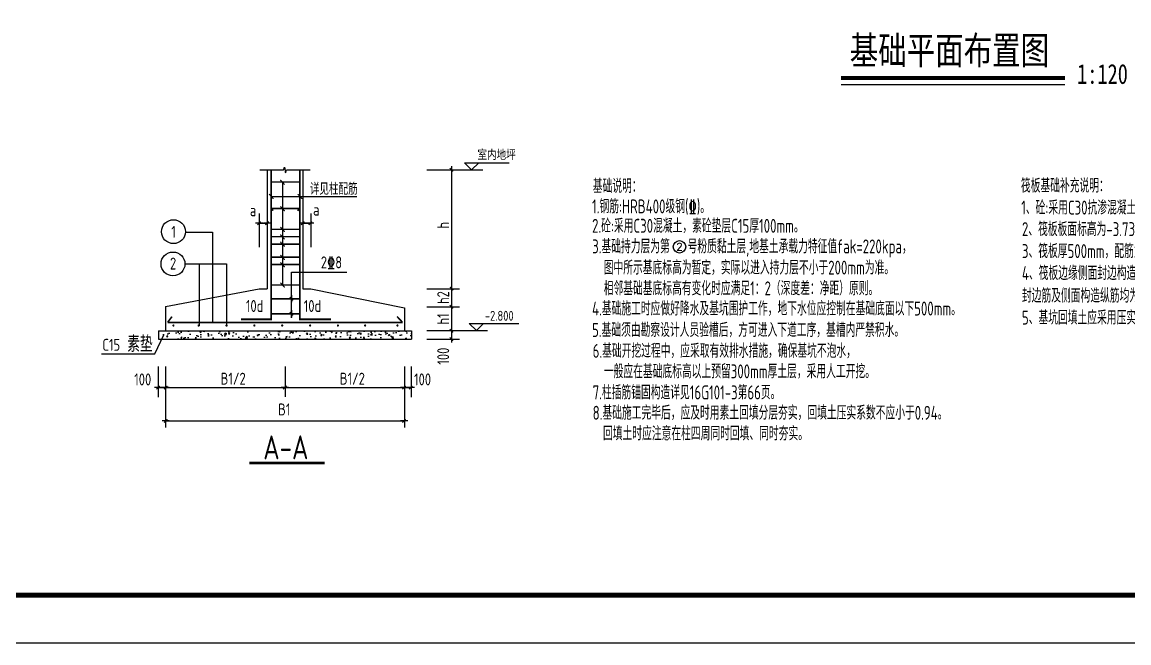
# Model space of a CAD drawing. Extents: x 8243024 to 8945023, y 669070 to 951310.
# Drawn here: x 8294599 to 8322405, y 692830 to 708433 of the extents above; entities that cross this region are included whole.
import ezdxf
from ezdxf.enums import TextEntityAlignment as Align

# ---------------------------------------------------------------- set-up
doc = ezdxf.new("R2010")
doc.units = 0
doc.header["$LTSCALE"] = 1000
doc.layers.get('0').update_dxf_attribs({"linetype": 'CONTINUOUS'})
for name, color, linetype in [('1534', 7, 'CONTINUOUS'), ('AXIS_TEXT', 7, 'CONTINUOUS'), ('DIM_SYMB', 3, 'CONTINUOUS'), ('PUB_DIM', 3, 'CONTINUOUS'), ('PUB_TEXT', 7, 'CONTINUOUS'), ('PUB_TITLE', 255, 'CONTINUOUS')]:
    doc.layers.add(name, color=color, linetype=linetype)
doc.styles.add('-宋体', font='', dxfattribs={"width": 0.8})
doc.styles.add('_HZTXT', font='tssdeng.shx', dxfattribs={"width": 0.7, "bigfont": 'HZTXT.shx'})
doc.styles.add('COMPLEX', font='COMPLEX')
doc.styles.add('TSSD_REIN', font='Tssdeng.shx', dxfattribs={"width": 0.7, "bigfont": 'hztxt.shx'})
doc.styles.get('-宋体').set_extended_font_data('SimSun')

# ---------------------------------------------------------------- blocks, each defined once
blk = doc.blocks.new('_DIMX')
blk.add_line((-150, 0), (150, 0))
at = {"const_width": 50}
blk.add_lwpolyline([(-70, -70), (70, 70)], dxfattribs=at)
blk = doc.blocks.new('_AXISO')
blk.add_circle((0, 0), 0.5)
at = {"layer": 'AXIS_TEXT', "style": 'COMPLEX', "width": 1.041667}
blk.add_attdef('A', text='', height=0.56, dxfattribs=at).set_placement((-0.25, -0.28), (0.25, -0.28), align=Align.FIT)

msp = doc.modelspace()

# ---------------------------------------------------------------- hatches: boundary and pattern name
h = msp.add_hatch()
h.set_pattern_fill('AR-CONC', color=256, scale=50, style=0)
h.set_pattern_definition([(50, (8012471.5, 759570.74), (358.6301, -31.37607), [37.5, -412.5]), (355, (8012471.5, 759570.74), (-69.37567, 376.09607), [30, -330]), (100.4514, (8012501.4, 759568.13), (289.2547, 344.71977), [31.8701, -350.57106]), (46.1842, (8012471.5, 759670.74), (533.6205, -82.7595), [56.25, -618.75]), (96.6356, (8012515.97, 759663.85), (467.33135, 487.0589), [47.8051, -525.8565]), (351.1842, (8012471.5, 759670.74), (467.331, 487.0593), [45, -495]), (21, (8012521.5, 759645.74), (298.45353, -201.30945), [37.5, -412.5]), (326, (8012521.5, 759645.74), (121.65767, 362.575), [30, -330]), (71.4514, (8012546.37, 759628.97), (420.1113, 161.26525), [31.8701, -350.57106]), (37.5, (8012471.5, 759570.74), (6.07993, 166.446927), [0, -326, 0, -335, 0, -331.25]), (7.5, (8012471.5, 759570.74), (131.53477, 197.20586), [0, -191, 0, -318.5, 0, -126.25]), (327.5, (8012360, 759570.74), (266.91122, -11.277436), [0, -125, 0, -390, 0, -517.5]), (317.5, (8012310, 759570.74), (291.59308, 50.0525), [0, -162.5, 0, -259, 0, -367.5])])
h.paths.add_polyline_path([(8304383.9, 700466.4), (8304383.9, 700677), (8298023.9, 700677), (8298023.9, 700466.4)])

# ---------------------------------------------------------------- linework, layer by layer
for p, q in [((8300573.9, 704717.8), (8301167.9, 704717.8)), ((8300753.9, 704717.8), (8300753.9, 701727)), ((8301167.9, 704717.8), (8301191.9, 704789.8)), ((8301191.9, 704789.8), (8301215.9, 704645.8)), ((8301215.9, 704645.8), (8301239.9, 704717.8)), ((8301239.9, 704717.8), (8301833.9, 704717.8)), ((8301653.9, 704717.8), (8301653.9, 701727)), ((8304765.2, 704717.8), (8305957.5, 704717.8)), ((8304765.2, 704717.8), (8306173.9, 704717.8)), ((8305385.9, 704717.8), (8305385.9, 700677.3)), ((8301138.5, 704413.6), (8301138.5, 701825.5)), ((8300856.2, 704053), (8303010.5, 704053)), ((8300553.8, 703618.1), (8300553.8, 702780.1)), ((8301850.6, 703618.1), (8301850.6, 702780.1)), ((8300553.8, 703377.2), (8300755.9, 703377.2)), ((8301651.1, 703377.2), (8301850.6, 703377.2)), ((8298698.8, 703150), (8299384.8, 703150)), ((8299384.8, 703150), (8299384.8, 700885.1)), ((8298698.8, 702361.2), (8299733.5, 702361.2)), ((8299043.4, 702361.2), (8299043.4, 700798.8)), ((8299733.5, 702361.2), (8299733.5, 700785)), ((8301364.6, 702145), (8302758.4, 702145)), ((8301364.6, 700999.5), (8301364.6, 702145)), ((8298203.9, 701288), (8300553.3, 701726.5)), ((8300553.9, 701727), (8300753.9, 701727)), ((8301653.9, 701727), (8301853.9, 701727)), ((8301852.3, 701727), (8304203.9, 701252.8)), ((8304765.2, 701727), (8305589, 701727)), ((8298203.9, 701288), (8298203.9, 700677)), ((8304765.2, 701277), (8305589, 701277)), ((8304203.9, 701252.8), (8304203.9, 700677)), ((8297935.5, 700093.2), (8298156, 700574.8)), ((8298023.9, 700677), (8304383.9, 700677)), ((8298023.9, 700677), (8298023.9, 700466.4)), ((8298023.9, 700466.4), (8304383.9, 700466.4)), ((8304383.9, 700677), (8304383.9, 700466.4)), ((8304765.2, 700677.3), (8305589, 700677.3)), ((8304765.2, 700466.4), (8305589, 700466.4)), ((8305385.9, 700677.3), (8305385.9, 700466.4)), ((8305589, 700677.3), (8306293.4, 700677.3)), ((8296594.1, 700093.2), (8297935.5, 700093.2)), ((8298016.9, 699777), (8298016.9, 699006.8)), ((8298203.9, 699777), (8298203.9, 698243.5)), ((8301203.9, 699777), (8301203.9, 699012)), ((8304203.9, 699777), (8304203.9, 698243.5)), ((8304370.2, 699777), (8304370.2, 699006.8)), ((8298016.9, 699247.5), (8304370.2, 699247.5)), ((8298203.9, 698409.4), (8304203.9, 698409.4))]:
    msp.add_line(p, q)
for points in [[(8300856.2, 704717.8, 40, 40, 0), (8300856.2, 700963.8, 50, 50, 0), (8300102.4, 700963.8, 50, 50, 0)], [(8301577.1, 704717.8, 40, 40, 0), (8301577.1, 700963.8, 50, 50, 0), (8302363.6, 700963.8, 50, 50, 0)]]:
    msp.add_lwpolyline(points, format="xyseb")
for points, const_width in [([(8300845.7, 704413.6), (8301575.3, 704413.6)], 40), ([(8301084.5, 704469.5), (8301193.1, 704350.7)], 30), ([(8300805.2, 704108.8), (8300913.8, 703990)], 30), ([(8301526.1, 704108.8), (8301634.7, 703990)], 30), ([(8301087.4, 703802.3), (8301196.1, 703683.5)], 30), ([(8300845.7, 703746.4), (8301575.3, 703746.4)], 40), ([(8300908.6, 703691.8), (8300862.7, 703739.5)], 40), ([(8301521.5, 703690.3), (8301567.4, 703738)], 40), ([(8300858, 703224.2), (8301587.6, 703224.2)], 40), ([(8301087.4, 703280.1), (8301196.1, 703161.3)], 30), ([(8300858, 703039.2), (8301587.6, 703039.2)], 40), ([(8301084.5, 703095), (8301193.1, 702976.3)], 30), ([(8300858, 702854.2), (8301587.6, 702854.2)], 40), ([(8301087.4, 702910), (8301196.1, 702791.3)], 30), ([(8300858, 702523.3), (8301587.6, 702523.3)], 40), ([(8301087.4, 702579.2), (8301196.1, 702460.4)], 30), ([(8301087.4, 702394.2), (8301196.1, 702275.4)], 30), ([(8300858, 702338.3), (8301587.6, 702338.3)], 40), ([(8300852.3, 701825.5), (8301581.9, 701825.5)], 40), ([(8301087.4, 701881.3), (8301196.1, 701762.5)], 30), ([(8300852.3, 701477.6), (8301581.9, 701477.6)], 40), ([(8298254.3, 700885.1), (8298362.8, 701030.4), (8298362.8, 701030.4)], 40), ([(8300852.3, 701098.3), (8301581.9, 701098.3)], 40), ([(8304156.4, 700885.1), (8304020.4, 701032.2), (8304020.4, 701032.2)], 40), ([(8298254.3, 700885.1), (8304156.4, 700885.1)], 40), ([(8300308.6, 697349.6), (8302201.7, 697349.6)], 72)]:
    msp.add_lwpolyline(points, dxfattribs=dict(const_width=const_width))
at = {"const_width": 27.6}
for points in [[(8298385.9, 700806.8, 1), (8298413.5, 700806.8, 1)], [(8299020, 700806.8, 1), (8299047.7, 700806.8, 1)], [(8299720, 700806.8, 1), (8299747.7, 700806.8, 1)], [(8300420, 700806.8, 1), (8300447.7, 700806.8, 1)], [(8301120, 700806.8, 1), (8301147.7, 700806.8, 1)], [(8301820, 700806.8, 1), (8301847.7, 700806.8, 1)], [(8302520, 700806.8, 1), (8302547.7, 700806.8, 1)], [(8303202.3, 700806.8, 1), (8303229.9, 700806.8, 1)], [(8304014.3, 700806.8, 1), (8304042, 700806.8, 1)]]:
    msp.add_lwpolyline(points, format="xyb", close=True, dxfattribs=at)
for centre in [(8298400.8, 703165.6), (8298389.6, 702354.5)]:
    msp.add_circle(centre, 300)
at = {"layer": 'DIM_SYMB'}
msp.add_line((8315174.2, 706864.4), (8320800.3, 706864.4), dxfattribs=at)
at = {"layer": 'DIM_SYMB', "const_width": 98}
msp.add_lwpolyline([(8315174.2, 707026.9), (8320800.3, 707026.9)], dxfattribs=at)
at = {"layer": 'PUB_DIM'}
for p, q in [((8305891.5, 704717.9), (8305711.5, 704897.9)), ((8305711.5, 704897.9), (8306071.5, 704897.9)), ((8306071.5, 704897.9), (8305891.5, 704717.9)), ((8305891.5, 704897.9), (8306834.1, 704897.9)), ((8306011, 700677.4), (8305831, 700857.4)), ((8305831, 700857.4), (8306191, 700857.4)), ((8306191, 700857.4), (8306011, 700677.4)), ((8306011, 700857.4), (8307081, 700857.4))]:
    msp.add_line(p, q, dxfattribs=at)
at = {"layer": 'PUB_TITLE'}
msp.add_lwpolyline([(8246024, 692829.7), (8397464, 692829.7), (8397464, 764109.7), (8246024, 764109.7)], close=True, dxfattribs=at)
at = {"layer": 'PUB_TITLE', "const_width": 120}
msp.add_lwpolyline([(8249024, 694029.7), (8396264, 694029.7), (8396264, 762909.7), (8249024, 762909.7)], close=True, dxfattribs=at)

# ---------------------------------------------------------------- block references
at = {"color": 0, "linetype": 'ByBlock', "xscale": 0.6000000014901161, "yscale": 0.6000000014901161, "zscale": 0.6000000014901161}
for p, rotation in [((8305385.9, 704719.6), 270), ((8300553.5, 703377.4), 180), ((8300749.8, 703377.4), 180), ((8301652.4, 703377.4), 180), ((8301838.3, 703377.4), 180), ((8301364.6, 701481.5), 270), ((8305385.9, 701735.7), 270), ((8305385.9, 701280.6), 270), ((8301364.6, 701102.2), 270), ((8305385.9, 700677.3), 270), ((8305385.9, 700466.7), 270), ((8298017.5, 699247.2), 180), ((8298204.5, 699247.2), 180), ((8301200.9, 699247.2), 180), ((8304197, 699247.2), 180), ((8304363.3, 699247.2), 180), ((8298204.5, 698409.1), 180), ((8304197, 698409.1), 180)]:
    msp.add_blockref('_DIMX', p, dxfattribs=dict(at, rotation=rotation))
at = {"layer": 'PUB_TEXT'}
ref = msp.add_blockref('_AXISO', (8311116.1, 702784.5), dxfattribs=dict(at, xscale=316.1351314275526, yscale=316.1351314303465, zscale=316.1351314285715))
ref.add_attrib('A', '2', dxfattribs={"layer": 'AXIS_TEXT', "height": 177, "style": 'COMPLEX', "width": 1.339286}).set_placement((8311037.1, 702696), (8311195.1, 702696), align=Align.FIT)

# ---------------------------------------------------------------- texts
at = {"color": 0, "ltscale": 0.5, "style": '-宋体', "width": 0.75}
for s, height, p in [('基础平面布置图', 700, (8315391.5, 707372.7)), ('1:120', 500, (8321104.9, 706880.2))]:
    msp.add_text(s, height=height, dxfattribs=at).set_placement(p)
at = {"style": '_HZTXT', "width": 0.8}
for s, height, p in [('详见柱配筋', 300, (8301828.8, 704090.9)), ('a', 300.1, (8301908.8, 703567.4)), ('a', 300.1, (8300320.7, 703553.1)), ('2%%1328', 300.06, (8302103.6, 702243.4)), ('10d', 300.06, (8300220.5, 701146.8)), ('10d', 300.06, (8301673.9, 701146.8)), ('C15', 300.06, (8296615.6, 700171.2)), ('100', 300.06, (8297415, 699302.1)), ('B1/2', 300.06, (8299585.7, 699320.7)), ('B1/2', 300.06, (8302580.3, 699320.7)), ('100', 300.06, (8304445.3, 699302.1)), ('B1', 300.06, (8301030.8, 698547.6))]:
    msp.add_text(s, height=height, dxfattribs=at).set_placement(p)
at = {"color": 7, "linetype": 'ByBlock', "style": '_HZTXT', "width": 0.8}
for s, p in [('1', (8298403.8, 703159.2)), ('2', (8298392.6, 702364.1))]:
    msp.add_text(s, height=300, dxfattribs=at).set_placement(p, align=Align.MIDDLE)
at = {"style": '_HZTXT', "width": 0.8}
for s, height, p in [('h', 300.1, (8305329.2, 703240.9)), ('h2', 300.06, (8305329.2, 701345.3)), ('h1', 300.06, (8305329.2, 700829.8)), ('100', 300.06, (8305329.2, 699822.8))]:
    msp.add_text(s, height=height, rotation=90, dxfattribs=at).set_placement(p)
at = {"layer": '1534', "style": '_HZTXT', "width": 0.8}
for s, p in [('室内地坪', (8306039.8, 704968.5)), ('-2.800', (8306226.1, 700925.9))]:
    msp.add_text(s, height=250, dxfattribs=at).set_placement(p)
at = {"layer": 'PUB_TEXT'}
for s, height, style, width, p in [('基础说明：', 350.33, 'TSSD_REIN', 0.7, (8308937.3, 704136.8)), ('筏板基础补充说明：', 350.33, 'TSSD_REIN', 0.7, (8319693.6, 704148)), ('1.钢筋:HRB400级钢(%%132)。', 350.332, 'TSSD_REIN', 0.7, (8308918.8, 703625.4)), ('1、砼:采用C30抗渗混凝土，混凝土抗渗等级为P6级。', 350.332, 'TSSD_REIN', 0.7, (8319700.2, 703595.4)), ('2.砼:采用C30混凝土，素砼垫层C15厚100mm。', 350.332, 'TSSD_REIN', 0.7, (8308918.8, 703136.9)), ('2、筏板板面标高为-3.730，进入持力层深度200mm。', 350.332, 'TSSD_REIN', 0.7, (8319719.1, 703054)), ('3.基础持力层为第   号粉质黏土层,地基土承载力特征值fak=220kpa，', 350.332, 'TSSD_REIN', 0.7, (8308921.6, 702619.8)), ('3、筏板厚500mm，配筋为%%13216@200，双层双向布置。', 350.332, 'TSSD_REIN', 0.7, (8319719.1, 702501.8)), ('图中所示基底标高为暂定，实际以进入持力层不小于200mm为准。', 350.332, 'TSSD_REIN', 0.7, (8309211.5, 702087)), ('4、筏板边缘侧面封边构造参《16G101-3》94页U形筋构造封边方式，U形构造', 350.332, 'TSSD_REIN', 0.7, (8319719.1, 701948.8)), ('相邻基础基底标高有变化时应满足1：2（深度差：净距）原则。', 350.332, 'TSSD_REIN', 0.7, (8309211.5, 701565.7)), ('封边筋及侧面构造纵筋均为%%13212@200，其余构造均参《16G101-3》相关构造施工。', 350.332, 'TSSD_REIN', 0.7, (8319719.1, 701382.6)), ('4.基础施工时应做好降水及基坑围护工作，地下水位应控制在基础底面以下500mm。', 350.332, 'TSSD_REIN', 0.7, (8308918.8, 701057.6)), ('5、基坑回填土应采用压实性较好的素土或3:7灰土，分层夯实，其压实系数不小于0.94。', 350.332, 'TSSD_REIN', 0.7, (8319719.1, 700829.8)), ('5.基础须由勘察设计人员验槽后，方可进入下道工序，基槽内严禁积水。', 350.332, 'TSSD_REIN', 0.7, (8308918.8, 700518.8)), ('素垫', 400, '_HZTXT', 0.8, (8297238.7, 700142.3)), ('6.基础开挖过程中，应采取有效排水措施，确保基坑不泡水，', 350.332, 'TSSD_REIN', 0.7, (8308933.5, 699993.9)), ('一般应在基础底标高以上预留300mm厚土层，采用人工开挖。', 350.332, 'TSSD_REIN', 0.7, (8309215.4, 699479)), ('7.柱插筋锚固构造详见16G101-3第66页。', 350.332, 'TSSD_REIN', 0.7, (8308933.5, 698949.5)), ('8.基础施工完毕后，应及时用素土回填分层夯实，回填土压实系数不应小于0.94。', 350.332, 'TSSD_REIN', 0.7, (8308933.5, 698438)), ('回填土时应注意在柱四周同时回填、同时夯实。', 350.332, 'TSSD_REIN', 0.7, (8309194.1, 697917.5)), ('A-A', 600, '_HZTXT', 0.8, (8300656.8, 697444.7))]:
    msp.add_text(s, height=height, dxfattribs=dict(at, style=style, width=width)).set_placement(p)

doc.saveas('drawing.dxf')
